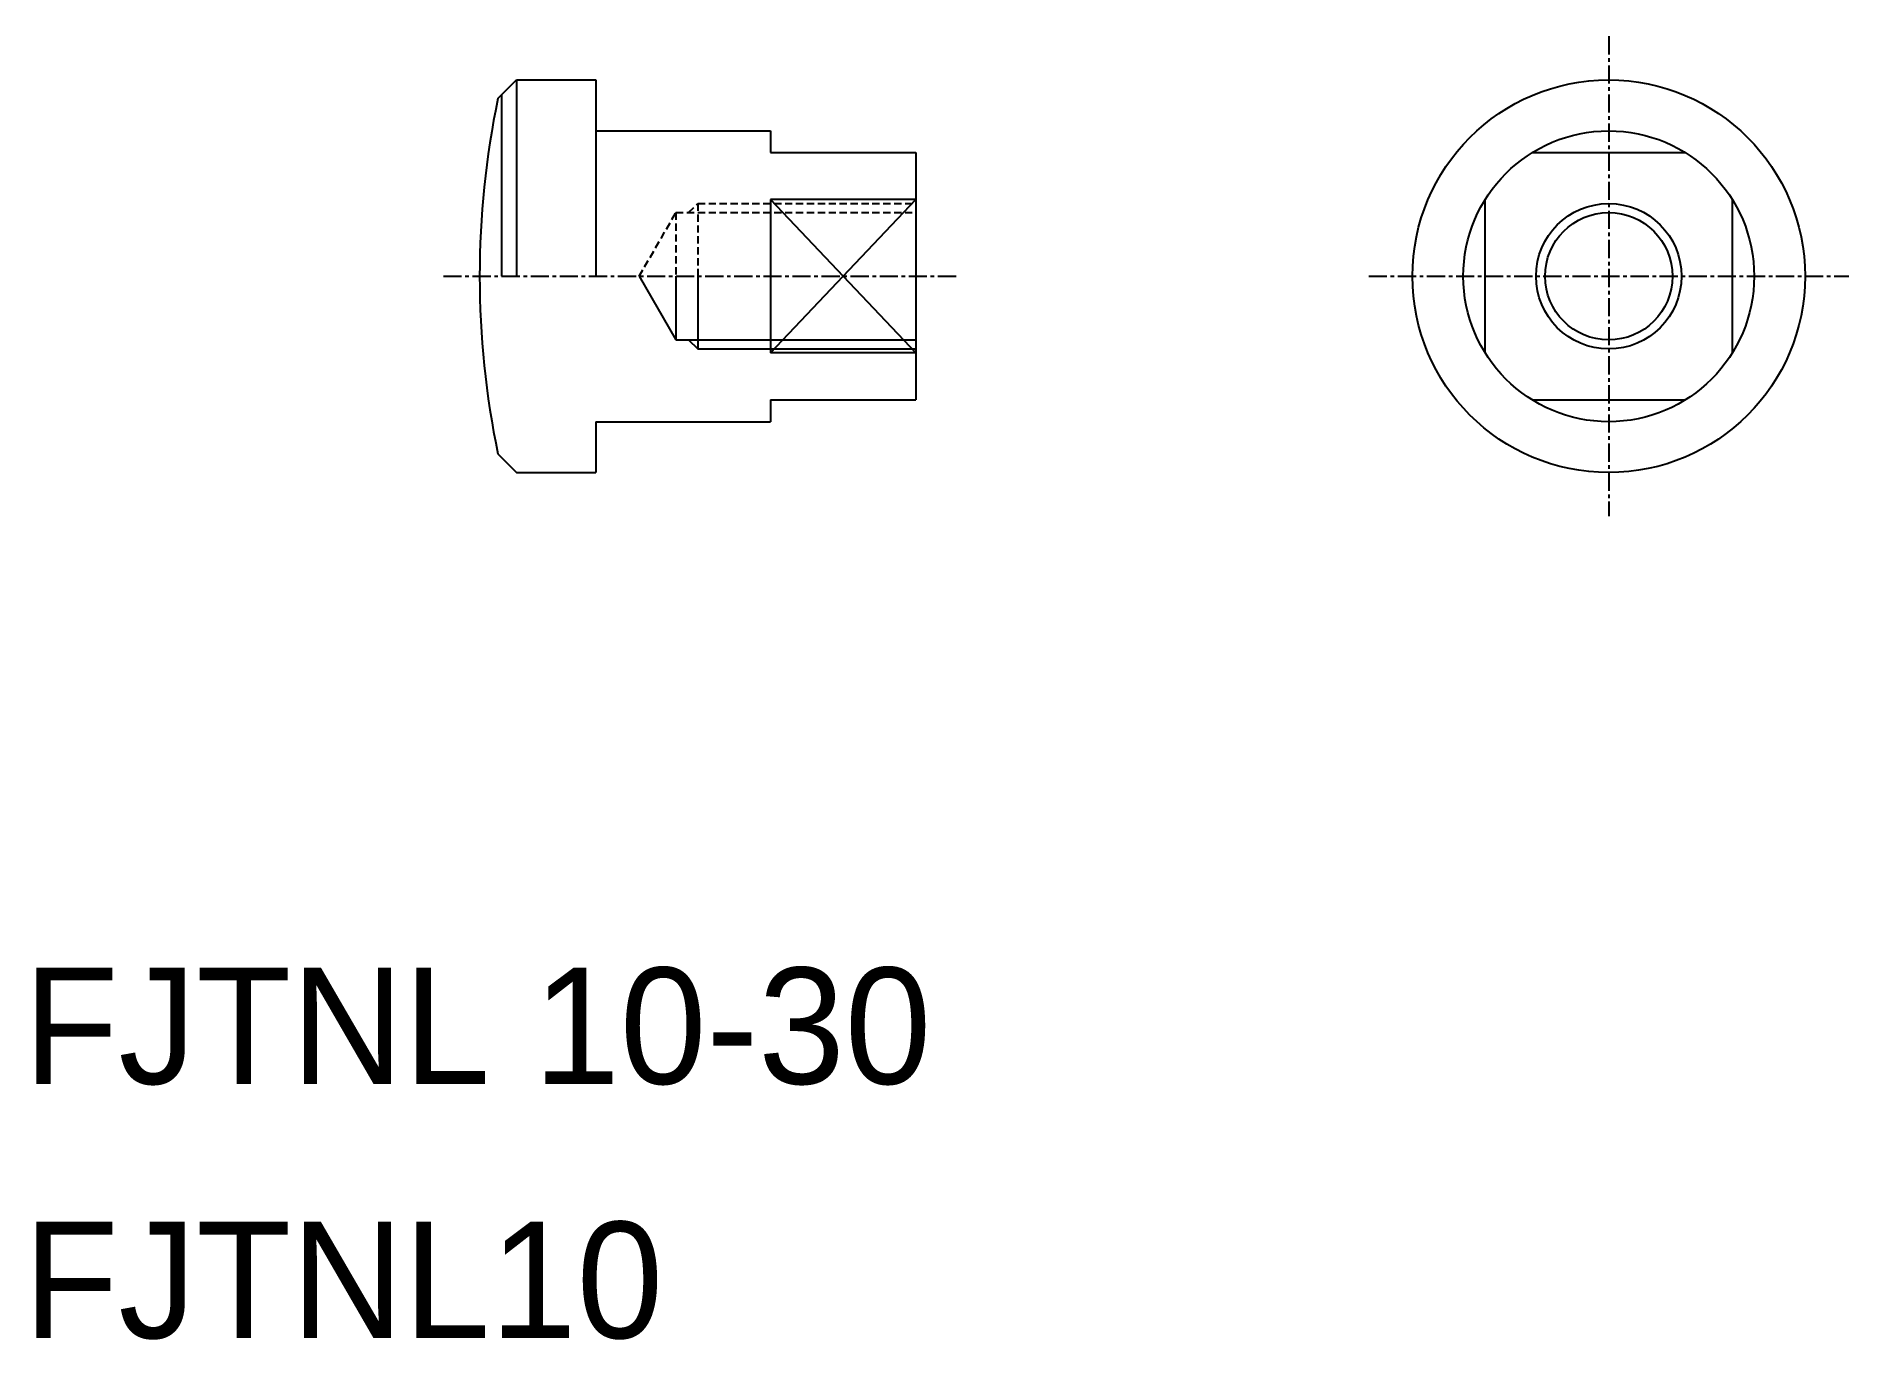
# Model space of a CAD drawing. Extents: x 151 to 275, y -23 to 67.
import ezdxf

# ---------------------------------------------------------------- set-up
doc = ezdxf.new("R2010")
doc.units = 0
doc.linetypes.add('CENTER', pattern=[2, 1.25, -0.25, 0.25, -0.25])
doc.linetypes.add('DASHED', pattern=[0.75, 0.5, -0.25])
doc.layers.get('0').update_dxf_attribs({"linetype": 'CONTINUOUS'})
doc.layers.add('CENTER', color=1, linetype='CENTER')

msp = doc.modelspace()

# ---------------------------------------------------------------- linework, layer by layer
for p, q in [((182.54, 62.73), (183.82, 64.01)), ((183.82, 64.01), (189.29, 64.01)), ((183.82, 64.01), (183.82, 50.51)), ((189.29, 64.01), (189.29, 50.51)), ((182.82, 50.51), (182.82, 63.01)), ((189.29, 60.51), (201.29, 60.51)), ((201.29, 60.51), (201.29, 59.01)), ((201.29, 59.01), (211.29, 59.01)), ((211.29, 59.01), (211.29, 42.01)), ((211.29, 54.76), (211.29, 54.76)), ((192.26, 50.51), (194.79, 46.14)), ((194.79, 50.51), (194.79, 46.14)), ((196.29, 50.51), (196.29, 45.51)), ((211.29, 50.51), (211.29, 50.51)), ((194.79, 46.14), (211.29, 46.14)), ((201.29, 42.01), (211.29, 42.01)), ((201.29, 42.01), (201.29, 40.51)), ((189.29, 40.51), (201.29, 40.51)), ((189.29, 40.51), (189.29, 37.01)), ((182.54, 38.3), (183.82, 37.01)), ((183.82, 37.01), (189.29, 37.01))]:
    msp.add_line(p, q)
at = {"color": 7, "linetype": 'CONTINUOUS'}
for p, q in [((253.67, 59.01), (264.2, 59.01)), ((201.29, 55.78), (201.29, 45.25)), ((211.29, 55.78), (201.29, 55.78)), ((201.29, 55.78), (211.29, 45.25)), ((201.29, 45.25), (211.29, 55.78)), ((250.43, 45.25), (250.43, 55.78)), ((267.43, 45.25), (267.43, 55.78)), ((211.29, 45.25), (201.29, 45.25)), ((253.67, 42.01), (264.2, 42.01))]:
    msp.add_line(p, q, dxfattribs=at)
at = {"color": 3, "linetype": 'DASHED'}
for p, q in [((192.26, 50.51), (194.79, 54.89)), ((194.79, 54.89), (211.29, 54.89)), ((194.79, 54.89), (194.79, 50.51)), ((195.66, 54.89), (196.29, 55.51)), ((196.29, 55.51), (211.29, 55.51)), ((196.29, 55.51), (196.29, 50.51))]:
    msp.add_line(p, q, dxfattribs=at)
at = {"color": 3}
for p, q in [((195.66, 46.14), (196.29, 45.51)), ((196.29, 45.51), (211.29, 45.51))]:
    msp.add_line(p, q, dxfattribs=at)
at = {"color": 7, "linetype": 'CONTINUOUS'}
for radius in [13.5, 10, 4.38]:
    msp.add_circle((258.93, 50.51), radius, dxfattribs=at)
at = {"color": 3, "linetype": 'CONTINUOUS'}
msp.add_circle((258.93, 50.51), 5, dxfattribs=at)
msp.add_arc((241.29, 50.51), 60, 168.2496, 191.7504)
at = {"layer": 'CENTER', "color": 1, "linetype": 'CENTER'}
for p, q in [((258.93, 67.01), (258.93, 34.01)), ((178.8, 50.51), (214.29, 50.51)), ((242.43, 50.51), (275.43, 50.51))]:
    msp.add_line(p, q, dxfattribs=at)

# ---------------------------------------------------------------- texts
for s, p in [('FJTNL 10-30', (149.92, -5.03)), ('FJTNL10', (149.92, -22.51))]:
    msp.add_text(s, height=8).set_placement(p)

doc.saveas('drawing.dxf')
